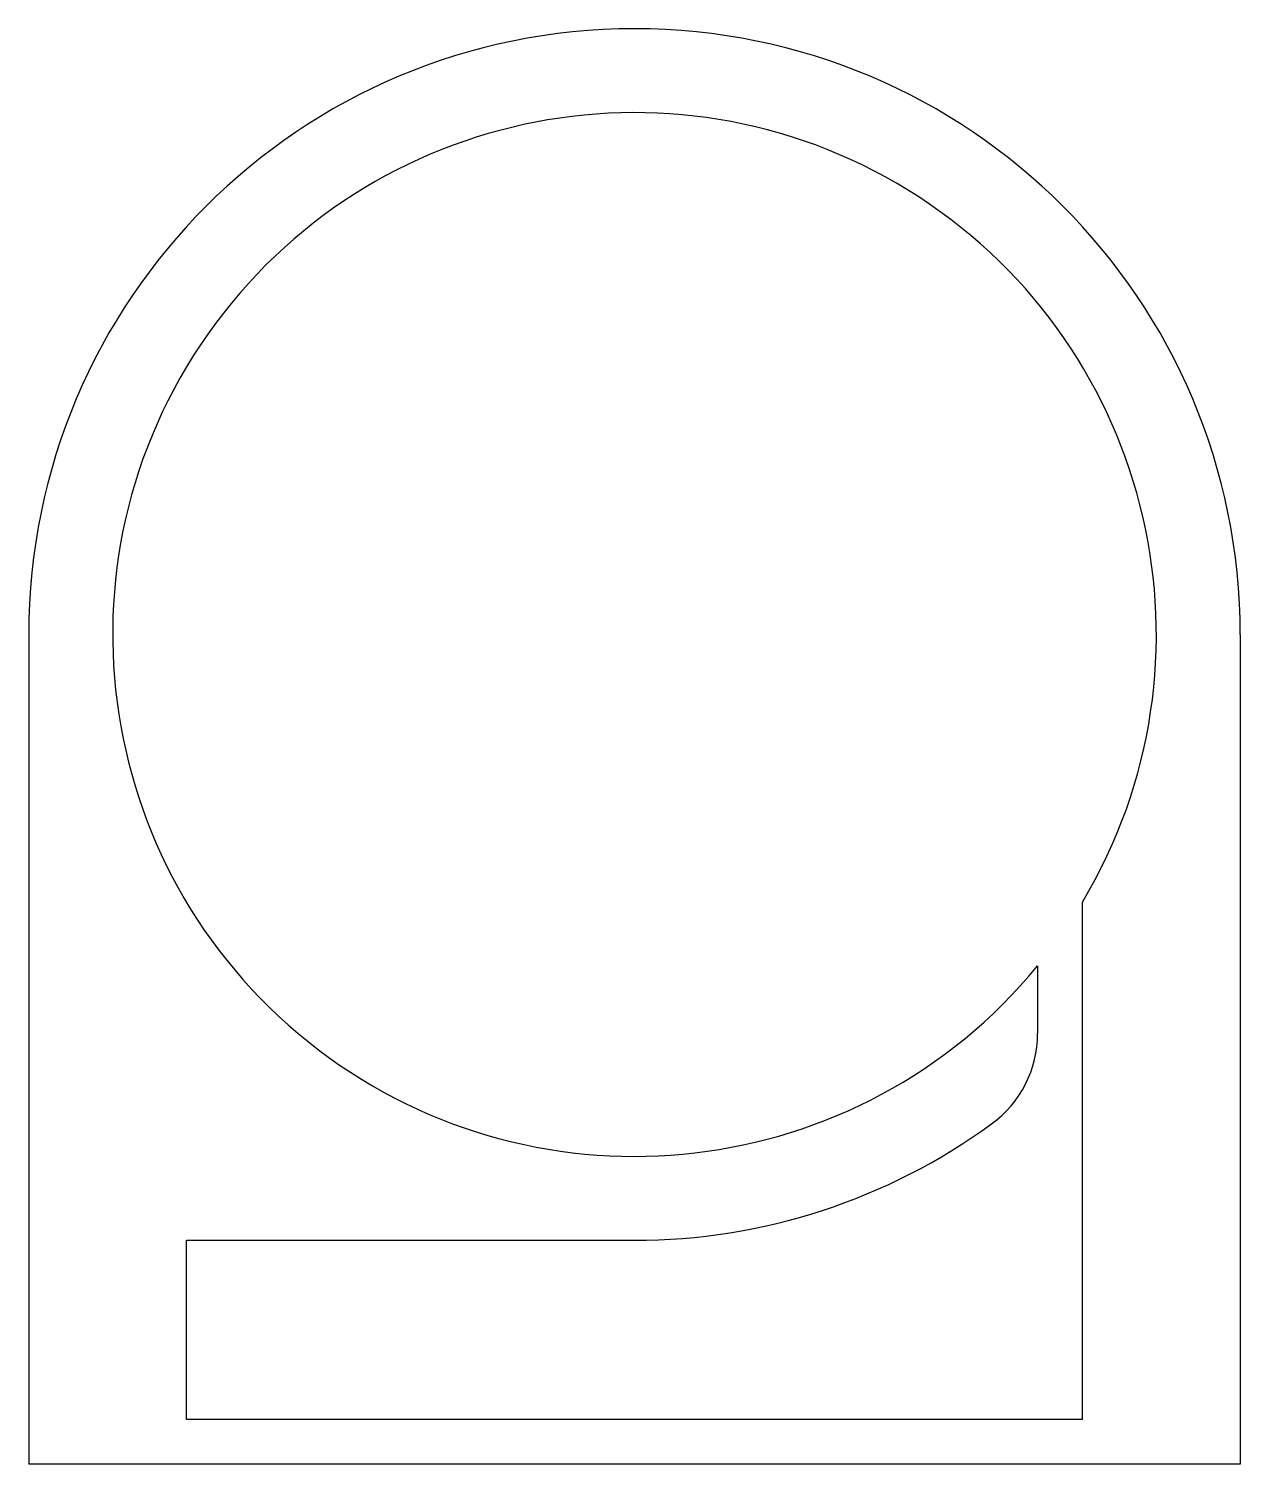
# Model space of a CAD drawing. Extents: x -2.71 to 2.71, y -3.71 to 2.71.
import ezdxf

# ---------------------------------------------------------------- set-up
doc = ezdxf.new("R2010")
doc.units = 0
doc.header["$MEASUREMENT"] = 0
doc.layers.add('VISIBLE', color=7, linetype='CONTINUOUS')

msp = doc.modelspace()

# ---------------------------------------------------------------- linework, layer by layer
at = {"layer": 'VISIBLE'}
for p, q in [((-2.705, 0), (-2.705, -3.705)), ((2.705, 0), (2.705, -3.705)), ((2, -3.505), (2, -1.1954)), ((1.8, -1.4795), (1.8, -1.781)), ((-2, -3.505), (-2, -2.705)), ((-2, -2.705), (0, -2.705)), ((2, -3.505), (-2, -3.505)), ((2.705, -3.705), (-2.705, -3.705))]:
    msp.add_line(p, q, dxfattribs=at)
for centre, radius, start, end in [((0, 0), 2.705, 0, 180), ((0, 0), 2.33, 329.13396, 320.58182), ((1.3, -1.781), 0.5, 306.12644, 0), ((0, 0), 2.705, 270, 306.12644)]:
    msp.add_arc(centre, radius, start, end, dxfattribs=at)

doc.saveas('drawing.dxf')
